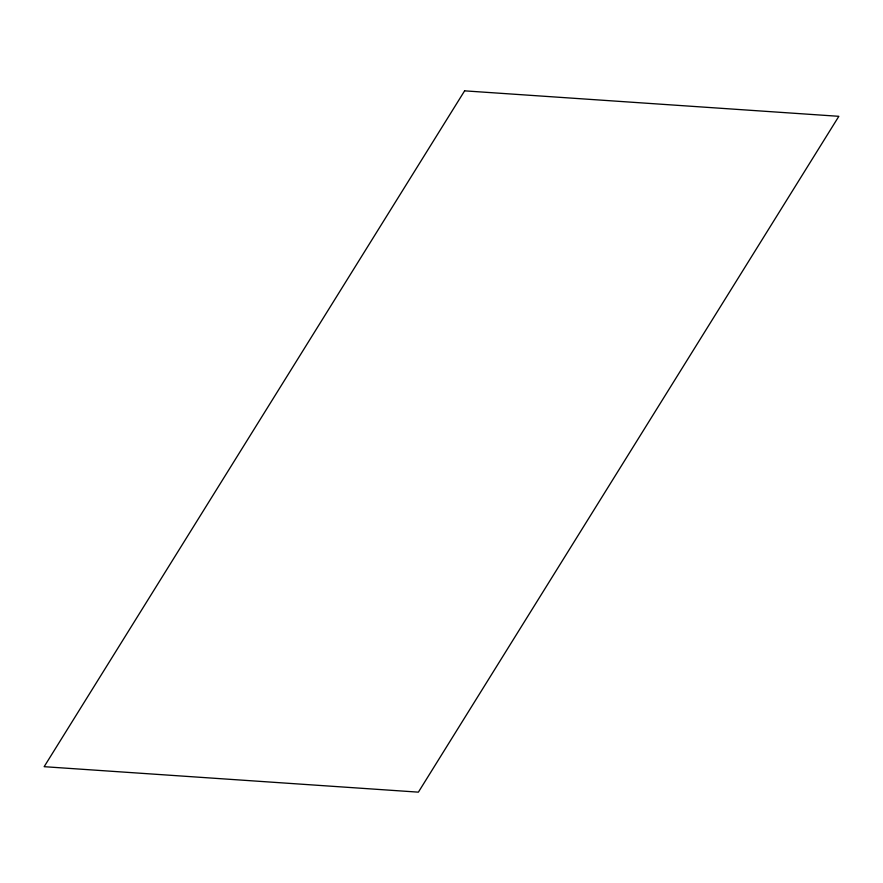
<?xml version="1.0" encoding="UTF-8"?>
<svg xmlns="http://www.w3.org/2000/svg" width="883" height="883" viewBox="0 0 883 883"><rect width="100%" height="100%" fill="white"/><g stroke="black" fill="none" stroke-linecap="round" stroke-linejoin="round"><path stroke-width="1.32" d="M464.613 90.85L44.15 766.687L418.387 792.15L838.85 116.313L464.613 90.85"/></g></svg>
